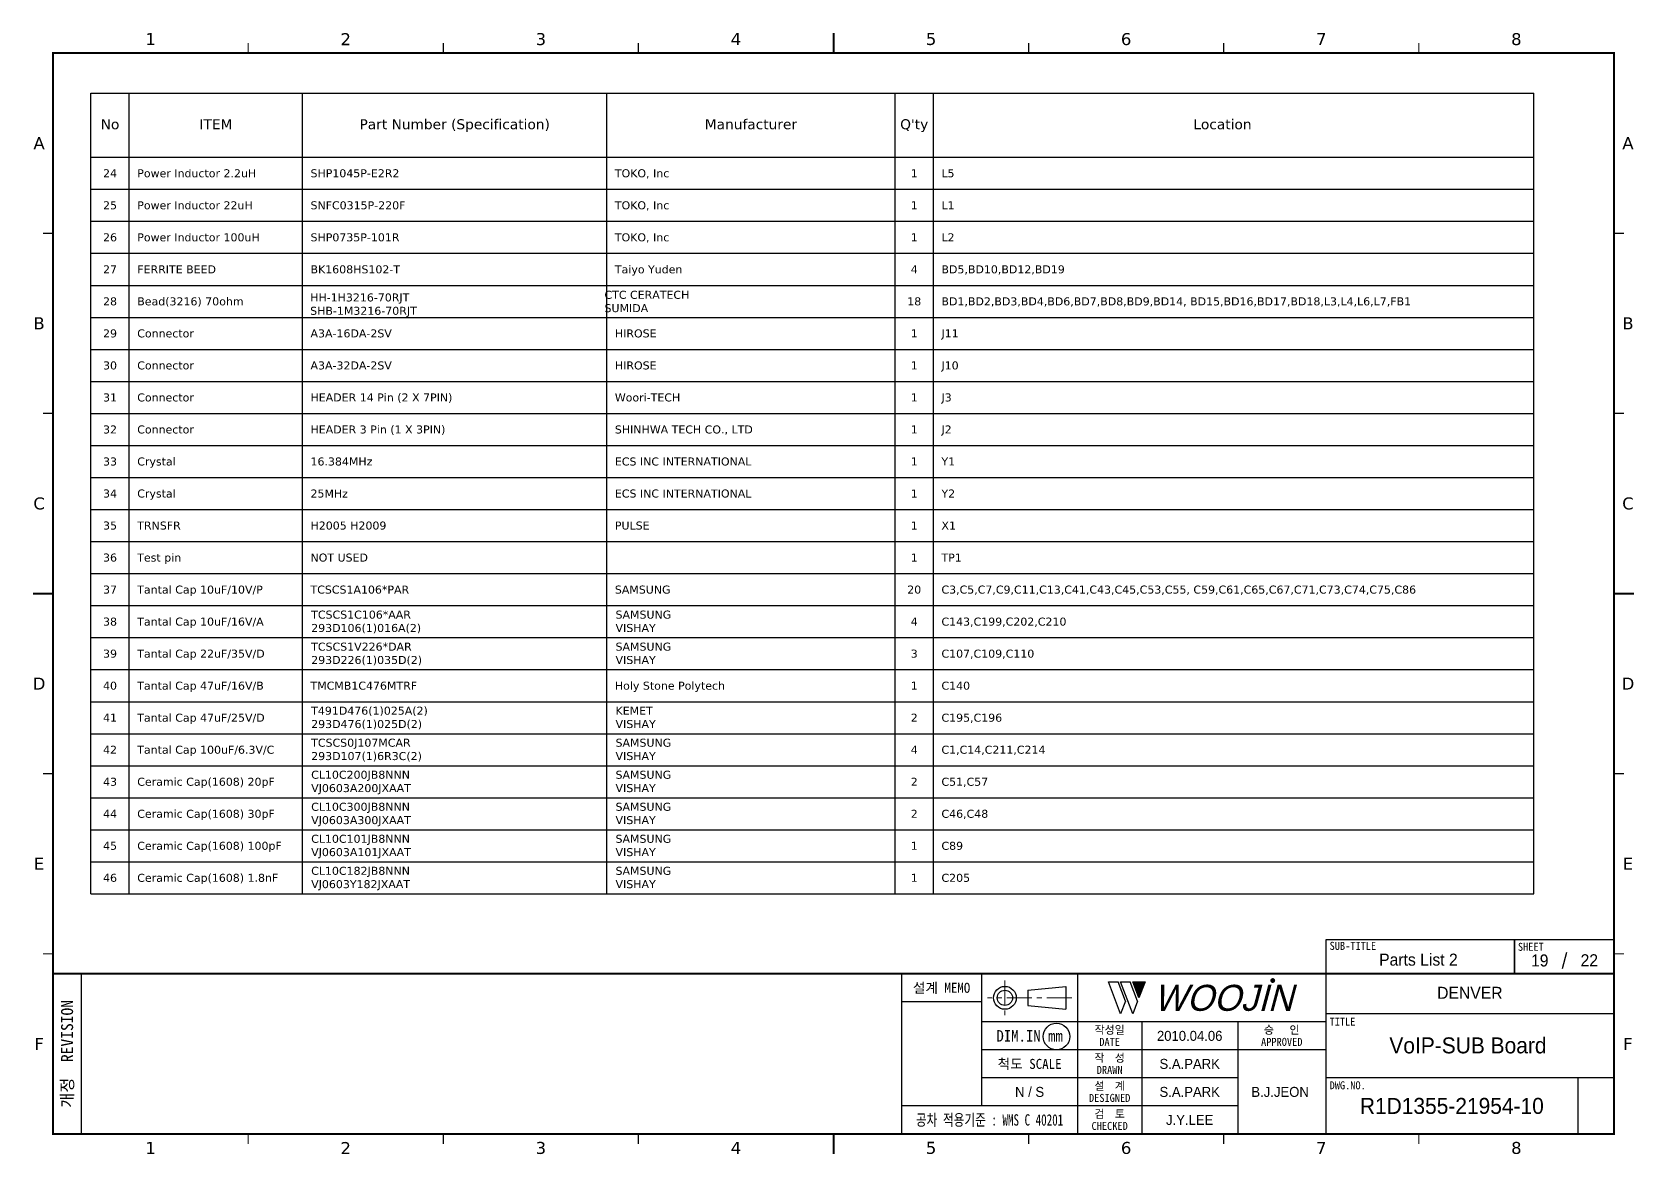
# Model space of a CAD drawing. Extents: x -695 to 953, y -753 to 181.
# Drawn here: x 24.3 to 424.8, y -753.5 to -473 of the extents above; entities that cross this region are included whole.
import ezdxf
from ezdxf.enums import TextEntityAlignment as Align

# ---------------------------------------------------------------- set-up
doc = ezdxf.new("R2010")
doc.units = 0
doc.header["$LTSCALE"] = 5
doc.header["$MEASUREMENT"] = 0
doc.linetypes.add('CENTER', pattern=[2, 1.25, -0.25, 0.25, -0.25])
doc.layers.get('0').update_dxf_attribs({"linetype": 'CONTINUOUS', "lineweight": 25})
doc.layers.add('2', color=2, linetype='CENTER', lineweight=13)
doc.layers.add('4', color=4, linetype='CONTINUOUS', lineweight=18)
for name, color, linetype in [('SHEET', 3, 'CONTINUOUS'), ('문자', 4, 'CONTINUOUS'), ('테두리', 3, 'CONTINUOUS')]:
    doc.layers.add(name, color=color, linetype=linetype)
doc.styles.add('MARK', font='ARLRDBD.TTF')
doc.styles.get("Standard").update_dxf_attribs({"font": 'verdana.ttf'})
doc.styles.add('굴림', font='')
doc.styles.add('굴림체', font='')
doc.styles.get('굴림').set_extended_font_data('Gulim')
doc.styles.get('굴림체').set_extended_font_data('GulimChe')

# ---------------------------------------------------------------- blocks, each defined once
blk = doc.blocks.new('B')
at = {"layer": '문자'}
blk.add_hatch(color=256, dxfattribs=at).paths.add_polyline_path([(13.79, 10), (15.31, 6), (16.84, 10)])
at = {"color": 4, "const_width": 0.6}
blk.add_lwpolyline([(48.46, 10.32, 1), (49.06, 10.32, 1)], format="xyb", close=True, dxfattribs=at)
at = {"layer": '문자'}
for p, q in [((10.73, 2), (7.68, 10)), ((7.68, 10), (10.09, 10)), ((11.94, 5.16), (10.09, 10)), ((10.73, 10), (13.15, 10)), ((13.79, 2), (10.73, 10)), ((14.99, 5.16), (13.15, 10)), ((13.79, 10), (16.84, 10)), ((15.31, 6), (13.79, 10)), ((16.84, 10), (15.31, 6)), ((11.94, 5.16), (10.73, 2)), ((14.99, 5.16), (13.79, 2))]:
    blk.add_line(p, q, dxfattribs=at)
at = {"layer": '문자', "style": 'MARK', "oblique": 15}
blk.add_text('WOOJIN', height=6.5, dxfattribs=at).set_placement((36.4, 6), align=Align.MIDDLE_CENTER)
blk = doc.blocks.new('C')
blk.add_line((15, 285), (15, 285))
at = {"layer": '2'}
for p, q in [((252.83, 53.35), (252.83, 44.65)), ((269.53, 49), (248.48, 49))]:
    blk.add_line(p, q, dxfattribs=at)
at = {"layer": 'SHEET'}
for p, q in [((393.14, 60.3), (392.07, 56.28)), ((22, 55), (22, 15)), ((227, 55), (227, 15)), ((247, 55), (247, 22)), ((271, 55), (271, 15)), ((271, 55), (271, 15)), ((333, 55), (333, 15)), ((247, 48), (227, 48)), ((405, 45), (333, 45)), ((333, 43), (247, 43)), ((287, 43), (287, 15)), ((311, 43), (311, 15)), ((333, 36), (247, 36)), ((311, 29), (247, 29)), ((405, 29), (333, 29)), ((396, 29), (396, 15)), ((311, 22), (227, 22))]:
    blk.add_line(p, q, dxfattribs=at)
at = {"layer": 'SHEET', "color": 4}
for p, q in [((258.53, 50.9), (268.03, 51.85)), ((258.53, 50.9), (258.53, 47.1)), ((268.03, 51.85), (268.03, 46.15)), ((258.53, 47.1), (268.03, 46.15))]:
    blk.add_line(p, q, dxfattribs=at)
at = {"layer": 'SHEET'}
for points in [[(333, 55), (380.19, 55), (380.19, 63.49), (333, 63.49)], [(380.19, 55), (405, 55), (405, 63.49), (380.19, 63.49)]]:
    blk.add_lwpolyline(points, close=True, dxfattribs=at)
at = {"layer": 'SHEET', "color": 4}
for radius in [2.85, 1.9]:
    blk.add_circle((252.83, 49), radius, dxfattribs=at)
at = {"layer": 'SHEET'}
blk.add_circle((265.7, 39.32), 3.32, dxfattribs=at)
at = {"layer": '테두리'}
blk.add_line((405, 285), (405, 15), dxfattribs=at)
for points, const_width in [([(210, 290), (210, 285)], 0.5), ([(15, 285), (15, 15), (405, 15), (405, 285), (15, 285)], 0.5), ([(63.75, 287.5), (63.75, 285)], 0.3), ([(112.5, 287.5), (112.5, 285)], 0.3), ([(161.25, 287.5), (161.25, 285)], 0.3), ([(258.75, 287.5), (258.75, 285)], 0.3), ([(307.5, 287.5), (307.5, 285)], 0.3), ([(356.25, 287.5), (356.25, 285)], 0.3), ([(12.5, 240), (15, 240)], 0.3), ([(407.5, 240), (405, 240)], 0.3), ([(12.5, 195), (15, 195)], 0.3), ([(407.5, 195), (405, 195)], 0.3), ([(10, 150), (15, 150)], 0.5), ([(410, 150), (405, 150)], 0.5), ([(12.5, 105), (15, 105)], 0.3), ([(407.5, 105), (405, 105)], 0.3), ([(12.5, 60), (15, 60)], 0.3), ([(407.5, 60), (405, 60)], 0.3), ([(15, 55), (405, 55)], 0.5), ([(63.75, 12.5), (63.75, 15)], 0.3), ([(112.5, 12.5), (112.5, 15)], 0.3), ([(161.25, 12.5), (161.25, 15)], 0.3), ([(210, 10), (210, 15)], 0.5), ([(258.75, 12.5), (258.75, 15)], 0.3), ([(307.5, 12.5), (307.5, 15)], 0.3), ([(356.25, 12.5), (356.25, 15)], 0.3)]:
    blk.add_lwpolyline(points, dxfattribs=dict(at, const_width=const_width))
blk.add_blockref('B', (271, 43))
at = {"layer": '문자'}
for s, p in [('1', (39.38, 288.5)), ('2', (88.12, 288.5)), ('3', (136.88, 288.5)), ('4', (185.62, 288.5)), ('5', (234.38, 288.5)), ('6', (283.12, 288.5)), ('7', (331.88, 288.5)), ('8', (380.62, 288.5)), ('A', (11.5, 262.5)), ('A', (408.5, 262.5)), ('B', (11.5, 217.5)), ('B', (408.5, 217.5)), ('C', (11.5, 172.5)), ('C', (408.5, 172.5)), ('D', (11.5, 127.5)), ('D', (408.5, 127.5)), ('E', (11.5, 82.5)), ('E', (408.5, 82.5)), ('F', (11.5, 37.5)), ('F', (408.5, 37.5)), ('1', (39.38, 11.5)), ('2', (88.12, 11.5)), ('3', (136.88, 11.5)), ('4', (185.62, 11.5)), ('5', (234.38, 11.5)), ('6', (283.12, 11.5)), ('7', (331.88, 11.5)), ('8', (380.62, 11.5))]:
    blk.add_text(s, height=3, dxfattribs=at).set_placement(p, align=Align.MIDDLE)
at = {"layer": '문자', "style": '굴림체'}
for s, height, p in [('SUB-TITLE', 2, (339.77, 61.98)), ('SHEET', 2, (384.24, 61.74)), ('설계 MEMO', 2.5, (237, 51.5)), ('DIM.IN mm', 2.85, (259, 39.5)), ('작성일', 2, (279, 41)), ('승   인', 2, (322, 41)), ('DATE', 2, (279, 38)), ('APPROVED', 2, (322, 38)), ('척도 SCALE', 2.5, (259, 32.5)), ('작  성', 2, (279, 34)), ('설  계', 2, (279, 27)), ('DRAWN', 2, (279, 31)), ('DESIGNED', 2, (279, 24)), ('검  토', 2, (279, 20)), ('CHECKED', 2, (279, 17))]:
    blk.add_text(s, height=height, dxfattribs=at).set_placement(p, align=Align.MIDDLE_CENTER)
blk.add_text('개정  REVISION', height=3, rotation=90, dxfattribs=at).set_placement((18.5, 35), align=Align.MIDDLE_CENTER)
for s, p in [('TITLE', (333.95, 42.05)), ('DWG.NO.', (333.95, 26.15))]:
    blk.add_text(s, height=2, dxfattribs=at).set_placement(p)
at = {"layer": '문자', "style": '굴림체', "width": 0.75}
blk.add_text('공차 적용기준 : WMS C 40201', height=2.85, dxfattribs=at).set_placement((249, 18.5), align=Align.MIDDLE_CENTER)

msp = doc.modelspace()

# ---------------------------------------------------------------- linework, layer by layer
for p, q in [((39, -488.27), (399.54, -488.27)), ((39, -688.27), (39, -488.27)), ((48.6, -688.27), (48.6, -488.27)), ((91.89, -688.27), (91.89, -488.27)), ((167.94, -688.27), (167.94, -488.27)), ((239.94, -688.27), (239.94, -488.27)), ((249.54, -688.27), (249.54, -488.27)), ((399.54, -688.27), (399.54, -488.27)), ((39, -504.27), (399.54, -504.27)), ((39, -512.27), (399.54, -512.27)), ((39, -520.27), (399.54, -520.27)), ((39, -528.27), (399.54, -528.27)), ((39, -536.27), (399.54, -536.27)), ((39, -544.27), (399.54, -544.27)), ((39, -552.27), (399.54, -552.27)), ((39, -560.27), (399.54, -560.27)), ((39, -568.27), (399.54, -568.27)), ((39, -576.27), (399.54, -576.27)), ((39, -584.27), (399.54, -584.27)), ((39, -592.27), (399.54, -592.27)), ((39, -600.27), (399.54, -600.27)), ((39, -608.27), (399.54, -608.27)), ((39, -616.27), (399.54, -616.27)), ((39, -624.27), (399.54, -624.27)), ((39, -632.27), (399.54, -632.27)), ((39, -640.27), (399.54, -640.27)), ((39, -648.27), (399.54, -648.27)), ((39, -656.27), (399.54, -656.27)), ((39, -664.27), (399.54, -664.27)), ((39, -672.27), (399.54, -672.27)), ((39, -680.27), (399.54, -680.27)), ((39, -688.27), (399.54, -688.27))]:
    msp.add_line(p, q)

# ---------------------------------------------------------------- block references
msp.add_blockref('C', (14.57, -763.25))

# ---------------------------------------------------------------- texts
for s, height, p in [('No', 2.5, (43.8, -497.27)), ('ITEM', 2.5, (70.25, -497.27)), ('Part Number^J(Specification)', 2.5, (129.92, -497.27)), ('Manufacturer', 2.5, (203.94, -497.27)), ("Q'ty", 2.5, (244.74, -497.27)), ('Location', 2.5, (321.75, -497.27)), ('24', 2, (43.8, -509.27)), ('1', 2, (244.74, -509.27)), ('25', 2, (43.8, -517.27)), ('1', 2, (244.74, -517.27)), ('26', 2, (43.8, -525.27)), ('1', 2, (244.74, -525.27)), ('27', 2, (43.8, -533.27)), ('4', 2, (244.74, -533.27)), ('28', 2, (43.8, -541.27)), ('18', 2, (244.74, -541.27)), ('29', 2, (43.8, -549.27)), ('1', 2, (244.74, -549.27)), ('30', 2, (43.8, -557.27)), ('1', 2, (244.74, -557.27)), ('31', 2, (43.8, -565.27)), ('1', 2, (244.74, -565.27)), ('32', 2, (43.8, -573.27)), ('1', 2, (244.74, -573.27)), ('33', 2, (43.8, -581.27)), ('1', 2, (244.74, -581.27)), ('34', 2, (43.8, -589.27)), ('1', 2, (244.74, -589.27)), ('35', 2, (43.8, -597.27)), ('1', 2, (244.74, -597.27)), ('36', 2, (43.8, -605.27)), ('1', 2, (244.74, -605.27)), ('37', 2, (43.8, -613.27)), ('20', 2, (244.74, -613.27)), ('38', 2, (43.8, -621.27)), ('4', 2, (244.74, -621.27)), ('39', 2, (43.8, -629.27)), ('3', 2, (244.74, -629.27)), ('40', 2, (43.8, -637.27)), ('1', 2, (244.74, -637.27)), ('41', 2, (43.8, -645.27)), ('2', 2, (244.74, -645.27)), ('42', 2, (43.8, -653.27)), ('4', 2, (244.74, -653.27)), ('43', 2, (43.8, -661.27)), ('2', 2, (244.74, -661.27)), ('44', 2, (43.8, -669.27)), ('2', 2, (244.74, -669.27)), ('45', 2, (43.8, -677.27)), ('1', 2, (244.74, -677.27)), ('46', 2, (43.8, -685.27)), ('1', 2, (244.74, -685.27))]:
    msp.add_text(s, height=height).set_placement(p, align=Align.CENTER)
for s, p in [('Power Inductor 2.2uH', (50.6, -509.27)), ('SHP1045P-E2R2', (93.89, -509.27)), ('TOKO, Inc', (169.94, -509.27)), ('L5', (251.54, -509.27)), ('Power Inductor 22uH', (50.6, -517.27)), ('SNFC0315P-220F', (93.89, -517.27)), ('TOKO, Inc', (169.94, -517.27)), ('L1', (251.54, -517.27)), ('Power Inductor 100uH', (50.6, -525.27)), ('SHP0735P-101R', (93.89, -525.27)), ('TOKO, Inc', (169.94, -525.27)), ('L2', (251.54, -525.27)), ('FERRITE BEED', (50.6, -533.27)), ('BK1608HS102-T', (93.89, -533.27)), ('Taiyo Yuden', (169.94, -533.27)), ('BD5,BD10,BD12,BD19', (251.54, -533.27)), ('Bead(3216) 70ohm', (50.6, -541.27)), ('BD1,BD2,BD3,BD4,BD6,BD7,BD8,BD9,BD14,^JBD15,BD16,BD17,BD18,L3,L4,L6,L7,FB1', (251.54, -541.27)), ('Connector', (50.6, -549.27)), ('A3A-16DA-2SV', (93.89, -549.27)), ('HIROSE', (169.94, -549.27)), ('J11', (251.54, -549.27)), ('Connector', (50.6, -557.27)), ('A3A-32DA-2SV', (93.89, -557.27)), ('HIROSE', (169.94, -557.27)), ('J10', (251.54, -557.27)), ('Connector', (50.6, -565.27)), ('HEADER 14 Pin (2 X 7PIN)', (93.89, -565.27)), ('Woori-TECH', (169.94, -565.27)), ('J3', (251.54, -565.27)), ('Connector', (50.6, -573.27)), ('HEADER 3 Pin (1 X 3PIN)', (93.89, -573.27)), ('SHINHWA TECH CO., LTD', (169.94, -573.27)), ('J2', (251.54, -573.27)), ('Crystal', (50.6, -581.27)), ('16.384MHz', (93.89, -581.27)), ('ECS INC INTERNATIONAL', (169.94, -581.27)), ('Y1', (251.54, -581.27)), ('Crystal', (50.6, -589.27)), ('25MHz', (93.89, -589.27)), ('ECS INC INTERNATIONAL', (169.94, -589.27)), ('Y2', (251.54, -589.27)), ('TRNSFR', (50.6, -597.27)), ('H2005^JH2009', (93.89, -597.27)), ('PULSE', (169.94, -597.27)), ('X1', (251.54, -597.27)), ('Test pin', (50.6, -605.27)), ('NOT USED', (93.89, -605.27)), ('TP1', (251.54, -605.27)), ('Tantal Cap 10uF/10V/P', (50.6, -613.27)), ('TCSCS1A106*PAR', (93.89, -613.27)), ('SAMSUNG', (169.94, -613.27)), ('C3,C5,C7,C9,C11,C13,C41,C43,C45,C53,C55,^JC59,C61,C65,C67,C71,C73,C74,C75,C86', (251.54, -613.27)), ('Tantal Cap 10uF/16V/A', (50.6, -621.27)), ('C143,C199,C202,C210 ', (251.54, -621.27)), ('Tantal Cap 22uF/35V/D', (50.6, -629.27)), ('C107,C109,C110', (251.54, -629.27)), ('Tantal Cap 47uF/16V/B', (50.6, -637.27)), ('TMCMB1C476MTRF', (93.89, -637.27)), ('Holy Stone Polytech', (169.94, -637.27)), ('C140', (251.54, -637.27)), ('Tantal Cap 47uF/25V/D', (50.6, -645.27)), ('C195,C196', (251.54, -645.27)), ('Tantal Cap 100uF/6.3V/C', (50.6, -653.27)), ('C1,C14,C211,C214', (251.54, -653.27)), ('Ceramic Cap(1608) 20pF', (50.6, -661.27)), ('C51,C57', (251.54, -661.27)), ('Ceramic Cap(1608) 30pF', (50.6, -669.27)), ('C46,C48', (251.54, -669.27)), ('Ceramic Cap(1608) 100pF', (50.6, -677.27)), ('C89', (251.54, -677.27)), ('Ceramic Cap(1608) 1.8nF', (50.6, -685.27)), ('C205', (251.54, -685.27))]:
    msp.add_text(s, height=2).set_placement(p)
at = {"color": 4, "style": '굴림'}
for s, p in [('2010.04.06', (313.57, -723.75)), ('S.A.PARK', (313.57, -730.75)), ('S.A.PARK', (313.57, -737.75)), ('B.J.JEON', (336.16, -737.75)), ('J.Y.LEE', (313.57, -744.75))]:
    msp.add_text(s, height=2.5, dxfattribs=at).set_placement(p, align=Align.MIDDLE_CENTER)
at = {"char_height": 2, "attachment_point": 1}
for s, insert, width in [('HH-1H3216-70RJT^JSHB-1M3216-70RJT', (93.81, -538.29), 56.2122), ('CTC CERATECH^JSUMIDA', (167.35, -537.63), 35.3768), ('TCSCS1C106*AAR^J293D106(1)016A(2)', (94.06, -617.52), 56.2888), ('SAMSUNG^JVISHAY', (170.11, -617.52), 27.3768), ('TCSCS1V226*DAR^J293D226(1)035D(2)', (94.06, -625.52), 56.7267), ('SAMSUNG^JVISHAY', (170.11, -625.52), 27.3768), ('T491D476(1)025A(2)^J293D476(1)025D(2)', (94.06, -641.52), 60.8207), ('KEMET^JVISHAY', (170.11, -641.52), 22.6111), ('TCSCS0J107MCAR^J293D107(1)6R3C(2)', (94.06, -649.52), 56.4325), ('SAMSUNG^JVISHAY', (170.11, -649.52), 27.3768), ('CL10C200JB8NNN^JVJ0603A200JXAAT', (94.06, -657.52), 53.6817), ('SAMSUNG^JVISHAY', (170.11, -657.52), 27.3768), ('CL10C300JB8NNN^JVJ0603A300JXAAT', (94.06, -665.52), 53.6817), ('SAMSUNG^JVISHAY', (170.11, -665.52), 27.3768), ('CL10C101JB8NNN^JVJ0603A101JXAAT', (94.06, -673.52), 53.6817), ('SAMSUNG^JVISHAY', (170.11, -673.52), 27.3768), ('CL10C182JB8NNN^JVJ0603Y182JXAAT', (94.06, -681.52), 53.4936), ('SAMSUNG^JVISHAY', (170.11, -681.52), 27.3768)]:
    msp.add_mtext(s, dxfattribs=dict(at, insert=insert, width=width))
at = {"layer": '4', "style": '굴림'}
for s, p in [('Parts List 2', (370.72, -704.71)), ('19', (401.03, -704.92)), ('22', (413.42, -704.86)), ('DENVER', (383.57, -713))]:
    msp.add_text(s, height=3, dxfattribs=at).set_placement(p, align=Align.MIDDLE_CENTER)
at = {"layer": '문자', "style": '굴림'}
for s, height, p in [('VoIP-SUB Board', 4, (383.09, -726.13)), ('N / S', 2.5, (273.57, -737.75)), ('R1D1355-21954-10', 4, (379.07, -741.25))]:
    msp.add_text(s, height=height, dxfattribs=at).set_placement(p, align=Align.MIDDLE_CENTER)

doc.saveas('drawing.dxf')
